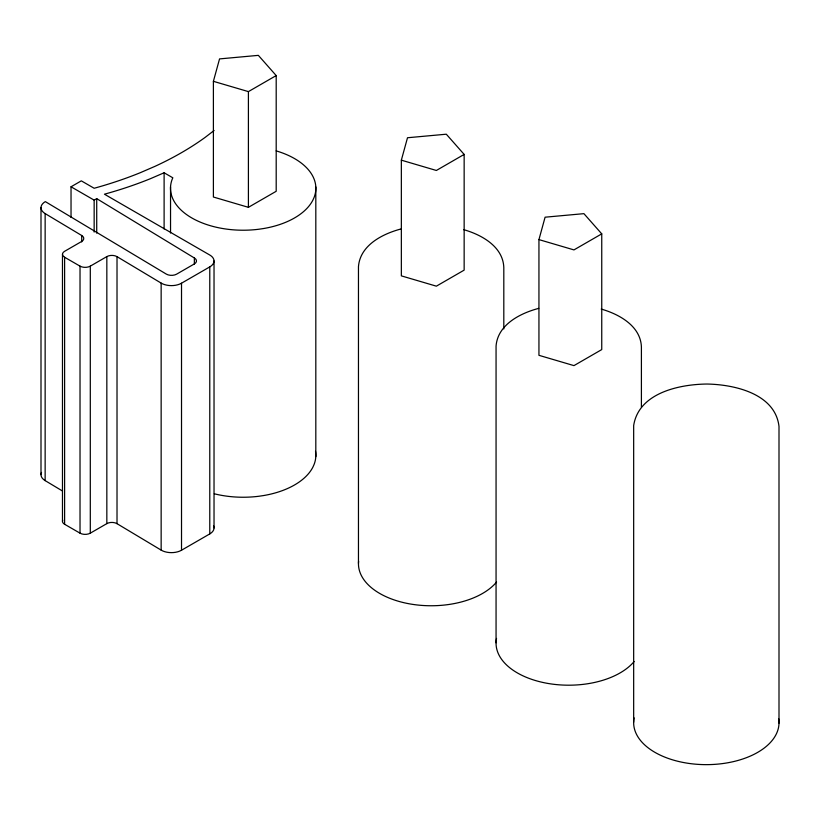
<?xml version="1.0" encoding="UTF-8"?>
<svg xmlns="http://www.w3.org/2000/svg" width="820" height="820" viewBox="0 0 820 820"><rect width="100%" height="100%" fill="white"/><g stroke="black" fill="none" stroke-linecap="round" stroke-linejoin="round"><path stroke-width="1.23" d="M213.395 81.323L219.545 58.907L258.351 55.36L276.196 75.573L276.196 191.285L248.409 207.327L213.395 197.025L213.395 81.323L248.409 91.614L276.196 75.573M401.349 160.166L407.499 137.75L446.305 134.203L464.151 154.416L464.151 270.128L436.363 286.17L401.349 275.868L401.349 160.166L436.363 170.468L464.151 154.416M538.945 239.604L545.095 217.197L583.912 213.651L601.747 233.864L601.747 349.576L573.959 365.617L538.945 355.316L538.945 239.604L573.959 249.905L601.747 233.864M214.092 130.503L205.348 137.237A314.675 181.681 0 0 1 154.806 166.419L140.476 172.62A314.675 181.681 0 0 1 94.156 188.262L81.303 180.851L71.032 186.786L71.032 217.443M71.032 186.786L94.156 200.131L96.719 198.645L194.361 257.982L194.361 264.378M194.361 257.982A7.267 4.192 0 0 1 194.361 263.917L176.659 274.136A7.267 4.192 0 0 1 166.286 274.085L45.336 201.617A14.811 8.548 0 0 0 45.141 213.589L81.713 235.504A7.4 4.274 0 0 1 81.611 241.49L64.606 251.309A7.267 4.192 0 0 0 64.606 257.244L80.022 266.141A7.267 4.192 0 0 0 90.302 266.141L106.836 256.599A7.134 4.12 0 0 1 117.014 256.65L161.15 283.095A14.268 8.241 0 0 0 181.517 283.207L209.776 266.889A14.534 8.395 0 0 0 209.776 255.02L104.427 194.196A314.675 181.681 0 0 0 150.747 178.555L164.113 172.774L172.835 177.807L172.251 179.108A72.672 41.953 0 0 0 259.028 229.21L263.456 228.554A72.672 41.953 0 0 0 312.963 199.967L314.101 197.415A72.672 41.953 0 0 0 276.176 150.88M62.72 520.218A7.267 4.192 0 0 0 64.606 524.267L80.022 533.164A7.267 4.192 0 0 0 90.302 533.164L106.836 523.621A7.134 4.12 0 0 1 117.014 523.672L161.15 550.117A14.268 8.241 0 0 0 181.517 550.23L209.776 533.912A14.534 8.395 0 0 0 213.538 525.804M401.134 228.934C382.653 233.782 360.062 245.19 358.463 266.674L358.463 563.361M538.73 308.371C520.249 313.219 497.668 324.628 496.059 346.112L496.059 642.808M463.638 229.641C481.514 234.704 503.111 246.594 503.808 267.545L503.808 328.933M601.234 309.079C619.11 314.142 640.717 326.042 641.404 346.993L641.404 407.099M41.523 472.422A14.811 8.548 0 0 0 45.141 480.612L62.351 490.924M779 723.127L779 426.431C775.218 393.702 734.617 384.559 707.096 384.037C679.268 384.293 638.667 392.903 633.665 425.559L633.665 722.246M315.813 186.95L315.813 456.607M248.409 91.614L248.409 207.327M214.03 260.955L214.03 527.977M209.776 266.889L209.776 533.912M181.517 283.207L181.517 550.23M170.539 186.95L170.539 233.023M164.113 172.774L164.113 228.985M161.15 283.095L161.15 550.117M117.014 256.65L117.014 523.672M106.836 256.599L106.836 523.621M96.719 198.645L96.719 233.146M94.156 200.131L94.156 232.07M90.302 266.141L90.302 533.164M81.713 235.504L81.713 241.89M80.022 266.141L80.022 533.164M64.606 257.244L64.606 524.267M62.474 254.282L62.474 521.294M45.141 213.589L45.141 480.612M41 207.583L41 474.606M778.682 718.74A72.672 41.953 0 0 1 705.569 764.64A72.672 41.953 0 0 1 634.137 717.859M634.157 661.504A72.672 41.953 0 0 1 548.457 683.531A72.672 41.953 0 0 1 496.541 638.421M496.561 582.067A72.672 41.953 0 0 1 412.696 604.381A72.672 41.953 0 0 1 358.606 561.167M315.526 451.338A72.672 41.953 0 0 1 314.101 464.438L312.963 466.99A72.672 41.953 0 0 1 263.456 495.577L259.028 496.233A72.672 41.953 0 0 1 214.317 493.794"/></g></svg>
